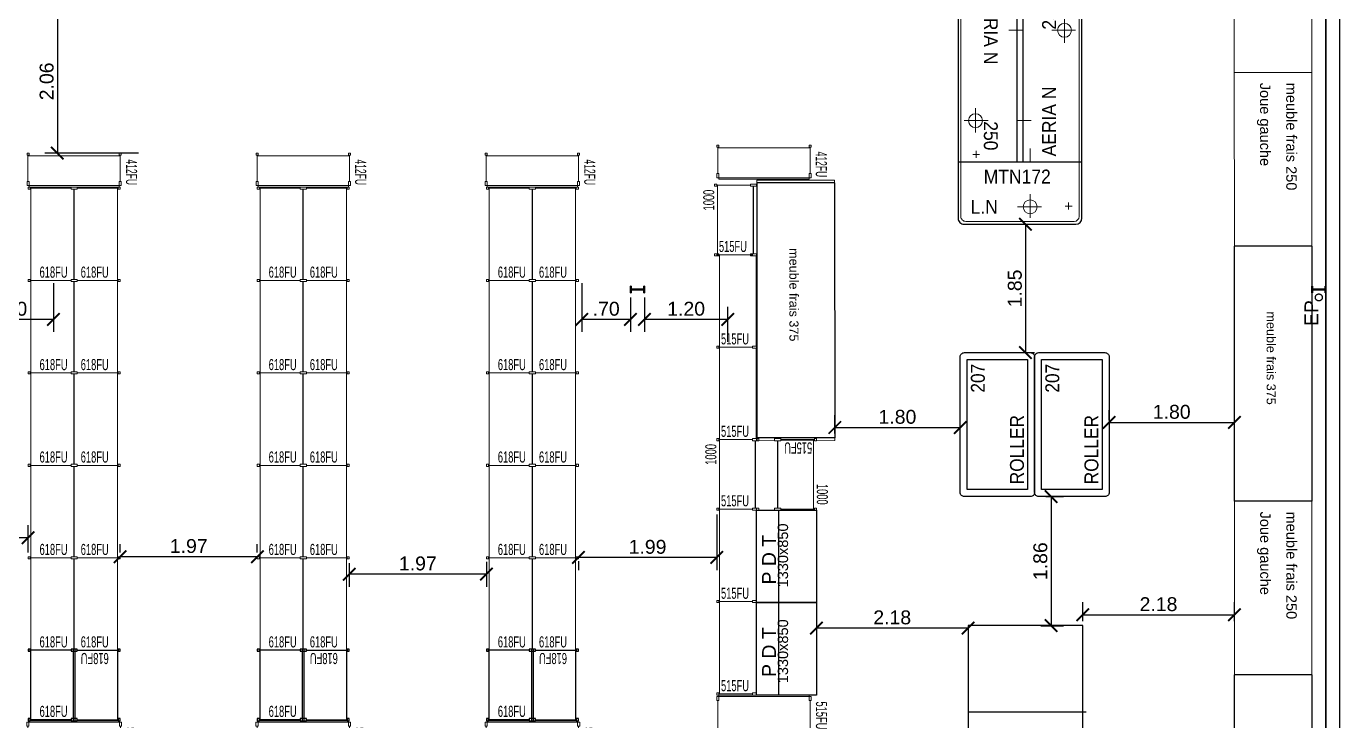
# Model space of a CAD drawing. Header units: millimetres. Extents: x 15590 to 15992, y 1055 to 1132.
# Drawn here: x 15713.04 to 15731.93, y 1082.17 to 1092.16 of the extents above; entities that cross this region are included whole.
import ezdxf
from ezdxf.enums import TextEntityAlignment as Align

# ---------------------------------------------------------------- set-up
doc = ezdxf.new("R2010")
doc.units = ezdxf.units.MM
doc.header["$MEASUREMENT"] = 0
doc.linetypes.add('Tirets', pattern=[0.004586, 0.002822, -0.001764])
doc.layers.get('0').update_dxf_attribs({"lineweight": 9})
for name, color, linetype in [('007-GONDOLES', 5, 'Continuous'), ('CAISSES', 7, 'Continuous'), ('DRAUF', 7, 'Continuous'), ('EP', 7, 'Continuous'), ('FAMILLES', 8, 'Continuous'), ('frais', 5, 'Continuous'), ('GOND', 6, 'Continuous'), ('Gondoles.VETTI', 7, 'Continuous'), ('murs exterieurs.P', 7, 'Continuous'), ('structure', 7, 'Continuous')]:
    doc.layers.add(name, color=color, linetype=linetype)
doc.layers.add('DM cloison', color=7, linetype='Continuous', lineweight=9)
doc.layers.add('FACADES_Stylo_No__88', color=7, linetype='Continuous', lineweight=9, true_color=0xfb03ff)
doc.styles.add('GENERATED_STYLE_2', font='')
doc.styles.get("Standard").update_dxf_attribs({"font": 'swiss.ttf', "height": 0.2})
doc.styles.add('STYLE_GENERE_1', font='arial.ttf')
doc.styles.get('GENERATED_STYLE_2').set_extended_font_data('Arial Occidental')
doc.dimstyles.get("Standard").update_dxf_attribs({"dimtxt": 0.2, "dimasz": 0.18, "dimexe": 0.18, "dimexo": 0.0625, "dimgap": 0.05, "dimtad": 1, "dimzin": 4, "dimdsep": 46, "dimtxsty": 'Standard', "dimblk": 'ARCHTICK', "dimcen": 0.09, "dimadec": 0, "dimazin": 0, "dimtfac": 1, "dimtofl": 0, "dimtmove": 0, "dimatfit": 3, "dimfxl": 1, "dimtolj": 1, "dimtzin": 0, "dimarcsym": 0})

# ---------------------------------------------------------------- blocks, each defined once
blk = doc.blocks.new('FRAIS250')
at = {"layer": 'frais', "linetype": 'ByBlock', "lineweight": -2}
for p, q in [((-0.558, 2.5), (-0.558, 0)), ((0.557, 2.5), (-0.558, 2.5)), ((0.557, 0), (0.557, 2.5)), ((-0.558, 0), (0.557, 0)), ((-0.558, 0), (0.557, 0))]:
    blk.add_line(p, q, dxfattribs=at)
at = {"layer": 'frais', "linetype": 'ByBlock', "lineweight": -2, "oblique": -180, "text_generation_flag": 6}
for s, p in [('Joue gauche', (-0.187, 2.351)), ('meuble frais 250', (0.189, 2.351))]:
    blk.add_text(s, height=0.15, rotation=90, dxfattribs=at).set_placement(p)
blk = doc.blocks.new('*U65')
at = {"color": 5, "linetype": 'ByBlock', "lineweight": -2}
for p, q in [((0.04, 1.115), (3.71, 1.115)), ((0.04, 1.115), (0.04, 0)), ((3.71, 1.115), (3.71, 0)), ((3.71, 0), (0.04, 0))]:
    blk.add_line(p, q, dxfattribs=at)
blk.add_text('meuble frais 375', height=0.13, dxfattribs=at).set_placement((0.98, 0.464))
blk = doc.blocks.new('JOUE FRAIS')
at = {"layer": 'frais', "linetype": 'ByBlock', "lineweight": -2}
for p, q in [((-0.558, 0.04), (0.557, 0.04)), ((-0.558, 0), (-0.558, 0.04)), ((0.557, 0), (-0.558, 0)), ((0.557, 0.04), (0.557, 0))]:
    blk.add_line(p, q, dxfattribs=at)
blk = doc.blocks.new('P515X133')
at = {"color": 6}
for points in [[(-0.533, 0.665), (-0.543, 0.665), (-0.543, 0.68), (-0.574, 0.68), (-0.574, 0.65), (-0.543, 0.65), (-0.543, 0.665), (-0.533, 0.665)], [(-0.06, 0.665), (-0.533, 0.665)], [(-0.533, -0.665), (-0.533, 0.665)], [(-0.533, -0.665), (-0.543, -0.665), (-0.543, -0.65), (-0.574, -0.65), (-0.574, -0.68), (-0.543, -0.68), (-0.543, -0.665), (-0.533, -0.665)], [(-0.06, -0.665), (-0.533, -0.665)]]:
    blk.add_lwpolyline(points, dxfattribs=at)
for points in [[(-0.06, 0.65), (0, 0.65), (0, 0.68), (-0.06, 0.68)], [(-0.06, -0.68), (0, -0.68), (0, -0.65), (-0.06, -0.65)]]:
    blk.add_lwpolyline(points, close=True, dxfattribs=at)
at = {"color": 7, "lineweight": 25}
blk.add_lwpolyline([(0, -0.65), (0, 0.65)], dxfattribs=at)
at = {"color": 151, "lineweight": 15, "width": 0.6}
blk.add_text('515FU', height=0.16, dxfattribs=at).set_placement((-0.11, -0.545), align=Align.MIDDLE_RIGHT)
blk = doc.blocks.new('_ArchTick')
at = {"color": 0, "linetype": 'ByBlock', "const_width": 0.15}
blk.add_lwpolyline([(-0.5, -0.5), (0.5, 0.5)], dxfattribs=at)
blk = doc.blocks.new('*D201')
at = {"color": 0, "lineweight": -2, "transparency": 16777216}
for p, q in [((15721.928, 1088.264), (15721.928, 1087.767)), ((15723.128, 1087.947), (15721.928, 1087.947)), ((15723.128, 1087.625), (15723.128, 1088.127))]:
    blk.add_line(p, q, dxfattribs=at)
at = {"layer": 'DEFPOINTS', "color": 0, "transparency": 16777216}
for p in [(15721.928, 1088.327), (15721.928, 1087.947), (15723.128, 1087.562)]:
    blk.add_point(p, dxfattribs=at)
at = {"color": 0, "lineweight": -2, "transparency": 16777216, "xscale": 0.18, "yscale": 0.18, "zscale": 0.18, "rotation": 180}
blk.add_blockref('_ArchTick', (15721.928, 1087.947), dxfattribs=at)
at = {"color": 0, "lineweight": -2, "transparency": 16777216, "xscale": 0.18, "yscale": 0.18, "zscale": 0.18}
blk.add_blockref('_ArchTick', (15723.128, 1087.947), dxfattribs=at)
at = {"color": 0, "transparency": 16777216, "insert": (15722.528, 1088.099), "char_height": 0.2, "attachment_point": 5}
blk.add_mtext('\\A1;1.20', dxfattribs=at)
blk = doc.blocks.new('*D202')
at = {"color": 0, "lineweight": -2, "transparency": 16777216}
for p, q in [((15721.028, 1088.47), (15721.028, 1087.767)), ((15721.728, 1088.264), (15721.728, 1087.767)), ((15721.728, 1087.947), (15721.028, 1087.947))]:
    blk.add_line(p, q, dxfattribs=at)
at = {"layer": 'DEFPOINTS', "color": 0, "transparency": 16777216}
for p in [(15721.028, 1088.532), (15721.728, 1088.327), (15721.028, 1087.947)]:
    blk.add_point(p, dxfattribs=at)
at = {"color": 0, "lineweight": -2, "transparency": 16777216, "xscale": 0.18, "yscale": 0.18, "zscale": 0.18, "rotation": 180}
blk.add_blockref('_ArchTick', (15721.028, 1087.947), dxfattribs=at)
at = {"color": 0, "lineweight": -2, "transparency": 16777216, "xscale": 0.18, "yscale": 0.18, "zscale": 0.18}
blk.add_blockref('_ArchTick', (15721.728, 1087.947), dxfattribs=at)
at = {"color": 0, "transparency": 16777216, "insert": (15721.378, 1088.099), "char_height": 0.2, "attachment_point": 5}
blk.add_mtext('\\A1;.70', dxfattribs=at)
blk = doc.blocks.new('*D203')
at = {"color": 0, "lineweight": -2, "transparency": 16777216}
for p, q in [((15713.429, 1088.47), (15713.429, 1087.767)), ((15712.129, 1088.264), (15712.129, 1087.767)), ((15713.429, 1087.947), (15712.129, 1087.947))]:
    blk.add_line(p, q, dxfattribs=at)
at = {"layer": 'DEFPOINTS', "color": 0, "transparency": 16777216}
for p in [(15713.429, 1088.532), (15712.129, 1088.327), (15712.129, 1087.947)]:
    blk.add_point(p, dxfattribs=at)
at = {"color": 0, "lineweight": -2, "transparency": 16777216, "xscale": 0.18, "yscale": 0.18, "zscale": 0.18, "rotation": 180}
blk.add_blockref('_ArchTick', (15712.129, 1087.947), dxfattribs=at)
at = {"color": 0, "lineweight": -2, "transparency": 16777216, "xscale": 0.18, "yscale": 0.18, "zscale": 0.18}
blk.add_blockref('_ArchTick', (15713.429, 1087.947), dxfattribs=at)
at = {"color": 0, "transparency": 16777216, "insert": (15712.779, 1088.099), "char_height": 0.2, "attachment_point": 5}
blk.add_mtext('\\A1;1.30', dxfattribs=at)
blk = doc.blocks.new('TG 515X133')
at = {"color": 6}
for p, q in [((-0.68, 0.02), (-0.68, 0.08)), ((-0.68, 0.08), (-0.65, 0.08)), ((-0.65, 0.02), (-0.68, 0.02)), ((-0.65, 0.08), (-0.65, 0.02)), ((-0.65, 0), (-0.65, 0.02)), ((-0.65, 0.02), (0.65, 0.02)), ((-0.65, 0), (0.65, 0)), ((0.68, 0.08), (0.65, 0.08)), ((0.65, 0.08), (0.65, 0.02)), ((0.65, 0.02), (0.68, 0.02)), ((0.65, 0.02), (0.65, 0)), ((0.68, 0.02), (0.68, 0.08))]:
    blk.add_line(p, q, dxfattribs=at)
for points in [[(-0.665, 0.5535), (-0.665, 0.5635), (-0.65, 0.5635), (-0.65, 0.5935), (-0.68, 0.5935), (-0.68, 0.5635), (-0.665, 0.5635), (-0.665, 0.5535)], [(0.665, 0.5535), (0.665, 0.5635), (0.68, 0.5635), (0.68, 0.5935), (0.65, 0.5935), (0.65, 0.5635), (0.665, 0.5635), (0.665, 0.5535)], [(-0.665, 0.08), (-0.665, 0.5535)], [(-0.665, 0.553), (0.665, 0.553)], [(0.665, 0.08), (0.665, 0.5535)]]:
    blk.add_lwpolyline(points, dxfattribs=at)
blk = doc.blocks.new('TG 515X133 1')
blk.add_blockref('TG 515X133', (0, 0))
at = {"color": 151, "lineweight": 15, "width": 0.6}
blk.add_text('515FU', height=0.16, rotation=90, dxfattribs=at).set_placement((-0.827, 0.495), align=Align.MIDDLE_RIGHT)
blk = doc.blocks.new('A$C25A4076D')
at = {"color": 82}
for p, q in [((0.32, 1.33), (0.32, 2.66)), ((0.32, 0), (0.32, 1.33))]:
    blk.add_line(p, q, dxfattribs=at)
for points in [[(0, 1.33), (0, 2.66), (0.86, 2.66), (0.86, 1.33)], [(0, 0), (0, 1.33), (0.86, 1.33), (0.86, 0)]]:
    blk.add_lwpolyline(points, close=True, dxfattribs=at)
at = {"color": 82, "char_height": 0.09, "width": 1.115, "attachment_point": 2, "rotation": 90}
for s, insert in [(' {\\H1.6667x;\\C7;1330x850\\H0.66666x;\\C82; }', (0.302, 1.991)), (' {\\H2.2222x;\\C256;P D T\\H0.5x;\\C82; }', (0.078, 1.93)), (' {\\H2.2222x;\\C256;P D T\\H0.5x;\\C82; }', (0.078, 0.6)), (' {\\H1.6667x;\\C7;1330x850\\H0.66666x;\\C82; }', (0.302, 0.612))]:
    blk.add_mtext(s, dxfattribs=dict(at, insert=insert))
blk = doc.blocks.new('aeria-MTN172')
at = {"layer": '007-GONDOLES', "lineweight": 30}
for p, q in [((80.4, 178), (0, 178)), ((0, 178), (0, 0)), ((89, 8.6), (89, 169.4)), ((0, 0), (80.4, 0))]:
    blk.add_line(p, q, dxfattribs=at)
at = {"layer": '007-GONDOLES', "lineweight": 5}
for p, q in [((78, 174), (0, 174)), ((58, 159), (68, 159)), ((63, 164), (63, 154)), ((85, 11), (85, 167)), ((64, 85.6), (64, 120)), ((-20, 103.8), (0, 103.8)), ((45.9, 103.8), (80.1, 103.8)), ((78, 4), (0, 4))]:
    blk.add_line(p, q, dxfattribs=at)
blk.add_circle((64, 103.8), 10, dxfattribs=at)
for centre, start, end in [((78, 167), 0, 90), ((78, 11), 270, 0)]:
    blk.add_arc(centre, 7, start, end, dxfattribs=at)
at = {"layer": '007-GONDOLES', "lineweight": 30}
for centre, start, end in [((80.4, 169.4), 0, 90), ((80.4, 8.6), 270, 0)]:
    blk.add_arc(centre, 8.6, start, end, dxfattribs=at)
at = {"layer": '007-GONDOLES', "lineweight": 5, "width": 0.9}
blk.add_text('MTN172', height=20, rotation=90, dxfattribs=at).set_placement((20.5, 85.1), align=Align.MIDDLE_CENTER)
blk.add_text('L.N', height=20, rotation=90, dxfattribs=at).set_placement((64, 18), align=Align.MIDDLE_LEFT)
blk = doc.blocks.new('aeria-N250')
at = {"layer": '007-GONDOLES', "lineweight": 5}
for p, q in [((190, 105), (190, 85)), ((0, 85), (0, 0)), ((0, 85), (0, 0)), ((250, 0), (250, 85)), ((250, 0), (250, 85)), ((190, 43.1), (190, 8.9)), ((171.9, 25), (207.3, 25)), ((233.5, 26), (243.5, 26)), ((238.5, 31), (238.5, 21)), ((0, 4), (250, 4))]:
    blk.add_line(p, q, dxfattribs=at)
at = {"layer": '007-GONDOLES', "lineweight": 30}
for p, q in [((250, 85), (0, 85)), ((0, 0), (250, 0))]:
    blk.add_line(p, q, dxfattribs=at)
at = {"layer": '007-GONDOLES', "lineweight": 5}
blk.add_circle((190, 25), 10, dxfattribs=at)
at = {"layer": '007-GONDOLES', "lineweight": 5, "width": 0.9}
blk.add_text('AERIA N', height=20, dxfattribs=at).set_placement((8.5, 47.1), align=Align.MIDDLE_LEFT)
blk.add_text('250', height=20, dxfattribs=at).set_placement((211.9, 47.1), align=Align.MIDDLE_CENTER)
blk = doc.blocks.new('A$C3D6040EA')
blk.add_lwpolyline([(0.06, 1.07), (2.01, 1.07, -0.414214), (2.07, 1.01), (2.07, 0.06, -0.414214), (2.01, 0), (0.06, 0, -0.414214), (0, 0.06), (0, 1.01, -0.414214)], format="xyb", close=True)
at = {"color": 5}
blk.add_lwpolyline([(0.1, 0.97), (1.97, 0.97), (1.97, 0.1), (0.1, 0.1)], close=True, dxfattribs=at)
at = {"color": 5, "width": 0.891}
for s, p in [('207', (1.702, 0.816)), ('ROLLER', (0.675, 0.254))]:
    blk.add_text(s, height=0.2, dxfattribs=at).set_placement(p, align=Align.MIDDLE_CENTER)
blk = doc.blocks.new('2P618X133')
at = {"color": 6}
for points in [[(-0.621, 1.345), (-0.631, 1.345), (-0.631, 1.36), (-0.662, 1.36), (-0.662, 1.33), (-0.631, 1.33), (-0.631, 1.345), (-0.621, 1.345)], [(-0.045, 1.345), (-0.621, 1.345)], [(-0.621, 0.015), (-0.621, 1.345)], [(0.045, 1.345), (0.621, 1.345)], [(0.621, 1.345), (0.631, 1.345), (0.631, 1.36), (0.662, 1.36), (0.662, 1.33), (0.631, 1.33), (0.631, 1.345), (0.621, 1.345)], [(0.621, 0.015), (0.621, 1.345)], [(-0.621, 0.015), (-0.631, 0.015), (-0.631, 0.03), (-0.662, 0.03), (-0.662, 0), (-0.631, 0), (-0.631, 0.015), (-0.621, 0.015)], [(-0.045, 0.015), (-0.621, 0.015)], [(0.045, 0.015), (0.621, 0.015)], [(0.621, 0.015), (0.631, 0.015), (0.631, 0.03), (0.662, 0.03), (0.662, 0), (0.631, 0), (0.631, 0.015), (0.621, 0.015)]]:
    blk.add_lwpolyline(points, dxfattribs=at)
for points in [[(-0.045, 1.33), (0.045, 1.33), (0.045, 1.36), (-0.045, 1.36)], [(-0.045, 0), (0.045, 0), (0.045, 0.03), (-0.045, 0.03)]]:
    blk.add_lwpolyline(points, close=True, dxfattribs=at)
at = {"color": 7, "lineweight": 25}
blk.add_lwpolyline([(0, 0.03), (0, 1.33)], dxfattribs=at)
blk.add_lwpolyline([(0, 0.03), (0, 1.33)], dxfattribs=at)
at = {"color": 151, "lineweight": 15, "width": 0.6}
for p in [(-0.095, 0.135), (0.497, 0.135)]:
    blk.add_text('618FU', height=0.16, dxfattribs=at).set_placement(p, align=Align.MIDDLE_RIGHT)
blk = doc.blocks.new('A$C72C830AC')
at = {"layer": 'GOND', "color": 7, "lineweight": 25}
blk.add_lwpolyline([(0, 1.03), (0, 0.03)], dxfattribs=at)
at = {"layer": 'GOND'}
for points in [[(0.06, 1.03), (0, 1.03), (0, 1), (0.06, 1)], [(0.06, 0.03), (0, 0.03), (0, 0), (0.06, 0)]]:
    blk.add_lwpolyline(points, close=True, dxfattribs=at)
for points in [[(0.06, 1.015), (0.636, 1.015)], [(0.636, 1.015), (0.646, 1.015), (0.646, 1), (0.676, 1), (0.676, 1.03), (0.646, 1.03), (0.646, 1.015), (0.636, 1.015)], [(0.636, 1.015), (0.636, 0.015)], [(0.06, 0.015), (0.636, 0.015)], [(0.636, 0.015), (0.646, 0.015), (0.646, 0), (0.676, 0), (0.676, 0.03), (0.646, 0.03), (0.646, 0.015), (0.636, 0.015)]]:
    blk.add_lwpolyline(points, dxfattribs=at)
at = {"color": 151, "lineweight": 15, "width": 0.6}
blk.add_text('618FU', height=0.16, rotation=180, dxfattribs=at).set_placement((0.11, 0.895), align=Align.MIDDLE_RIGHT)
blk = doc.blocks.new('*D220')
at = {"color": 0, "lineweight": -2, "transparency": 16777216}
for p, q in [((15714.577, 1092.402), (15713.304, 1092.402)), ((15713.484, 1092.402), (15713.484, 1090.341)), ((15714.653, 1090.341), (15713.304, 1090.341))]:
    blk.add_line(p, q, dxfattribs=at)
at = {"layer": 'DEFPOINTS', "color": 0, "transparency": 16777216}
for p in [(15714.639, 1092.402), (15713.484, 1090.341), (15714.716, 1090.341)]:
    blk.add_point(p, dxfattribs=at)
at = {"color": 0, "lineweight": -2, "transparency": 16777216, "xscale": 0.18, "yscale": 0.18, "zscale": 0.18}
for p, rotation in [((15713.484, 1092.402), 90), ((15713.484, 1090.341), 270)]:
    blk.add_blockref('_ArchTick', p, dxfattribs=dict(at, rotation=rotation))
at = {"color": 0, "transparency": 16777216, "insert": (15713.331, 1091.372), "char_height": 0.2, "attachment_point": 5, "rotation": 90}
blk.add_mtext('\\A1;2.06', dxfattribs=at)
blk = doc.blocks.new('*D221')
at = {"color": 0, "lineweight": -2, "transparency": 16777216}
for p, q in [((15727.702, 1085.397), (15727.956, 1085.397)), ((15727.776, 1085.397), (15727.776, 1083.54)), ((15727.628, 1083.54), (15727.956, 1083.54))]:
    blk.add_line(p, q, dxfattribs=at)
at = {"layer": 'DEFPOINTS', "color": 0, "transparency": 16777216}
for p in [(15727.64, 1085.397), (15727.566, 1083.54), (15727.776, 1083.54)]:
    blk.add_point(p, dxfattribs=at)
at = {"color": 0, "lineweight": -2, "transparency": 16777216, "xscale": 0.18, "yscale": 0.18, "zscale": 0.18}
for p, rotation in [((15727.776, 1085.397), 90), ((15727.776, 1083.54), 270)]:
    blk.add_blockref('_ArchTick', p, dxfattribs=dict(at, rotation=rotation))
at = {"color": 0, "transparency": 16777216, "insert": (15727.623, 1084.468), "char_height": 0.2, "attachment_point": 5, "rotation": 90}
blk.add_mtext('\\A1;1.86', dxfattribs=at)
blk = doc.blocks.new('*D222')
at = {"color": 0, "lineweight": -2, "transparency": 16777216}
for p, q in [((15727.392, 1089.317), (15727.588, 1089.317)), ((15727.408, 1089.317), (15727.408, 1087.468)), ((15727.537, 1087.468), (15727.228, 1087.468))]:
    blk.add_line(p, q, dxfattribs=at)
at = {"layer": 'DEFPOINTS', "color": 0, "transparency": 16777216}
for p in [(15727.329, 1089.317), (15727.408, 1087.468), (15727.6, 1087.468)]:
    blk.add_point(p, dxfattribs=at)
at = {"color": 0, "lineweight": -2, "transparency": 16777216, "xscale": 0.18, "yscale": 0.18, "zscale": 0.18}
for p, rotation in [((15727.408, 1089.317), 90), ((15727.408, 1087.468), 270)]:
    blk.add_blockref('_ArchTick', p, dxfattribs=dict(at, rotation=rotation))
at = {"color": 0, "transparency": 16777216, "insert": (15727.256, 1088.392), "char_height": 0.2, "attachment_point": 5, "rotation": 90}
blk.add_mtext('\\A1;1.85', dxfattribs=at)
blk = doc.blocks.new('TG412')
at = {"layer": 'FACADES_Stylo_No__88', "linetype": 'Continuous'}
for p, q in [((-0.02, 0.678), (-0.08, 0.678)), ((-0.08, 0.649), (-0.08, 0.678)), ((-0.08, 0.649), (-0.02, 0.649)), ((-0.02, 0.649), (-0.02, 0.678)), ((0, 0.649), (-0.02, 0.649)), ((-0.02, 0.649), (-0.02, -0.649)), ((0, 0.649), (0, -0.649)), ((-0.08, -0.678), (-0.08, -0.649)), ((-0.08, -0.649), (-0.02, -0.649)), ((-0.02, -0.678), (-0.08, -0.678)), ((-0.02, -0.649), (-0.02, -0.678)), ((-0.02, -0.649), (0, -0.649))]:
    blk.add_line(p, q, dxfattribs=at)
at = {"layer": 'FACADES_Stylo_No__88', "linetype": 'Continuous', "flags": 128}
for points in [[(-0.45, 0.664), (-0.459, 0.664), (-0.459, 0.649), (-0.489, 0.649), (-0.489, 0.678), (-0.459, 0.678), (-0.459, 0.664)], [(-0.45, -0.664), (-0.459, -0.664), (-0.459, -0.678), (-0.489, -0.678), (-0.489, -0.649), (-0.459, -0.649), (-0.459, -0.664)]]:
    blk.add_lwpolyline(points, close=True, dxfattribs=at)
for points in [[(-0.08, 0.664), (-0.45, 0.664)], [(-0.449, 0.664), (-0.449, -0.664)], [(-0.08, -0.664), (-0.45, -0.664)]]:
    blk.add_lwpolyline(points, dxfattribs=at)
at = {"color": 151, "linetype": 'Continuous', "insert": (-0.028, 0.824), "char_height": 0.15965, "attachment_point": 6, "style": 'STYLE_GENERE_1'}
blk.add_mtext('\\A1;{\\W0.550000x;\\fArial|b0|i0|c0|p34;412FU}', dxfattribs=at)
blk = doc.blocks.new('A$C366C29EA')
at = {"color": 3}
for p, q in [((-0.05, 0), (-0.05, 1.7)), ((1.2, 0.05), (1.2, 1.7)), ((-0.05, 0.05), (1.2, 0.05))]:
    blk.add_line(p, q, dxfattribs=at)
at = {"layer": 'DRAUF', "color": 3}
blk.add_line((1.2, 1.7), (-0.05, 1.7), dxfattribs=at)
blk = doc.blocks.new('*D229')
at = {"color": 0, "lineweight": -2, "transparency": 16777216}
for p, q in [((15726.582, 1083.505), (15724.402, 1083.505)), ((15724.402, 1083.481), (15724.402, 1083.325)), ((15726.582, 1083.481), (15726.582, 1083.325))]:
    blk.add_line(p, q, dxfattribs=at)
at = {"layer": 'DEFPOINTS', "color": 0, "transparency": 16777216}
for p in [(15724.402, 1083.544), (15724.402, 1083.505), (15726.582, 1083.544)]:
    blk.add_point(p, dxfattribs=at)
at = {"color": 0, "lineweight": -2, "transparency": 16777216, "xscale": 0.18, "yscale": 0.18, "zscale": 0.18, "rotation": 180}
blk.add_blockref('_ArchTick', (15724.402, 1083.505), dxfattribs=at)
at = {"color": 0, "lineweight": -2, "transparency": 16777216, "xscale": 0.18, "yscale": 0.18, "zscale": 0.18}
blk.add_blockref('_ArchTick', (15726.582, 1083.505), dxfattribs=at)
at = {"color": 0, "transparency": 16777216, "insert": (15725.492, 1083.658), "char_height": 0.2, "attachment_point": 5}
blk.add_mtext('\\A1;2.18', dxfattribs=at)
blk = doc.blocks.new('*D230')
at = {"color": 0, "lineweight": -2, "transparency": 16777216}
for p, q in [((15728.232, 1083.606), (15728.232, 1083.876)), ((15730.413, 1083.606), (15730.413, 1083.876)), ((15728.232, 1083.696), (15730.413, 1083.696))]:
    blk.add_line(p, q, dxfattribs=at)
at = {"layer": 'DEFPOINTS', "color": 0, "transparency": 16777216}
for p in [(15730.413, 1083.696), (15728.232, 1083.544), (15730.413, 1083.544)]:
    blk.add_point(p, dxfattribs=at)
at = {"color": 0, "lineweight": -2, "transparency": 16777216, "xscale": 0.18, "yscale": 0.18, "zscale": 0.18, "rotation": 180}
blk.add_blockref('_ArchTick', (15728.232, 1083.696), dxfattribs=at)
at = {"color": 0, "lineweight": -2, "transparency": 16777216, "xscale": 0.18, "yscale": 0.18, "zscale": 0.18}
blk.add_blockref('_ArchTick', (15730.413, 1083.696), dxfattribs=at)
at = {"color": 0, "transparency": 16777216, "insert": (15729.322, 1083.848), "char_height": 0.2, "attachment_point": 5}
blk.add_mtext('\\A1;2.18', dxfattribs=at)
blk = doc.blocks.new('*D231')
at = {"color": 0, "lineweight": -2, "transparency": 16777216}
for p, q in [((15722.968, 1085.14), (15722.968, 1084.341)), ((15722.968, 1084.521), (15720.979, 1084.521)), ((15720.979, 1084.469), (15720.979, 1084.341))]:
    blk.add_line(p, q, dxfattribs=at)
at = {"layer": 'DEFPOINTS', "color": 0, "transparency": 16777216}
for p in [(15722.968, 1085.202), (15720.979, 1084.532), (15720.979, 1084.521)]:
    blk.add_point(p, dxfattribs=at)
at = {"color": 0, "lineweight": -2, "transparency": 16777216, "xscale": 0.18, "yscale": 0.18, "zscale": 0.18, "rotation": 180}
blk.add_blockref('_ArchTick', (15720.979, 1084.521), dxfattribs=at)
at = {"color": 0, "lineweight": -2, "transparency": 16777216, "xscale": 0.18, "yscale": 0.18, "zscale": 0.18}
blk.add_blockref('_ArchTick', (15722.968, 1084.521), dxfattribs=at)
at = {"color": 0, "transparency": 16777216, "insert": (15721.973, 1084.673), "char_height": 0.2, "attachment_point": 5}
blk.add_mtext('\\A1;1.99', dxfattribs=at)
blk = doc.blocks.new('*D232')
at = {"color": 0, "lineweight": -2, "transparency": 16777216}
for p, q in [((15717.683, 1084.439), (15717.683, 1084.101)), ((15719.656, 1084.458), (15719.656, 1084.101)), ((15719.656, 1084.281), (15717.683, 1084.281))]:
    blk.add_line(p, q, dxfattribs=at)
at = {"layer": 'DEFPOINTS', "color": 0, "transparency": 16777216}
for p in [(15717.683, 1084.502), (15719.656, 1084.521), (15717.683, 1084.281)]:
    blk.add_point(p, dxfattribs=at)
at = {"color": 0, "lineweight": -2, "transparency": 16777216, "xscale": 0.18, "yscale": 0.18, "zscale": 0.18, "rotation": 180}
blk.add_blockref('_ArchTick', (15717.683, 1084.281), dxfattribs=at)
at = {"color": 0, "lineweight": -2, "transparency": 16777216, "xscale": 0.18, "yscale": 0.18, "zscale": 0.18}
blk.add_blockref('_ArchTick', (15719.656, 1084.281), dxfattribs=at)
at = {"color": 0, "transparency": 16777216, "insert": (15718.669, 1084.434), "char_height": 0.2, "attachment_point": 5}
blk.add_mtext('\\A1;1.97', dxfattribs=at)
blk = doc.blocks.new('*D233')
at = {"color": 0, "lineweight": -2, "transparency": 16777216}
for p, q in [((15714.387, 1084.594), (15714.387, 1084.712)), ((15716.36, 1084.594), (15716.36, 1084.712)), ((15716.36, 1084.532), (15714.387, 1084.532))]:
    blk.add_line(p, q, dxfattribs=at)
at = {"layer": 'DEFPOINTS', "color": 0, "transparency": 16777216}
for p in [(15714.387, 1084.532), (15714.387, 1084.532), (15716.36, 1084.532)]:
    blk.add_point(p, dxfattribs=at)
at = {"color": 0, "lineweight": -2, "transparency": 16777216, "xscale": 0.18, "yscale": 0.18, "zscale": 0.18, "rotation": 180}
blk.add_blockref('_ArchTick', (15714.387, 1084.532), dxfattribs=at)
at = {"color": 0, "lineweight": -2, "transparency": 16777216, "xscale": 0.18, "yscale": 0.18, "zscale": 0.18}
blk.add_blockref('_ArchTick', (15716.36, 1084.532), dxfattribs=at)
at = {"color": 0, "transparency": 16777216, "insert": (15715.374, 1084.685), "char_height": 0.2, "attachment_point": 5}
blk.add_mtext('\\A1;1.97', dxfattribs=at)
blk = doc.blocks.new('*D234')
at = {"color": 0, "lineweight": -2, "transparency": 16777216}
for p, q in [((15711.094, 1084.594), (15711.094, 1084.985)), ((15713.064, 1084.594), (15713.064, 1084.985)), ((15713.064, 1084.805), (15711.094, 1084.805))]:
    blk.add_line(p, q, dxfattribs=at)
at = {"layer": 'DEFPOINTS', "color": 0, "transparency": 16777216}
for p in [(15711.094, 1084.805), (15711.094, 1084.532), (15713.064, 1084.532)]:
    blk.add_point(p, dxfattribs=at)
at = {"color": 0, "lineweight": -2, "transparency": 16777216, "xscale": 0.18, "yscale": 0.18, "zscale": 0.18, "rotation": 180}
blk.add_blockref('_ArchTick', (15711.094, 1084.805), dxfattribs=at)
at = {"color": 0, "lineweight": -2, "transparency": 16777216, "xscale": 0.18, "yscale": 0.18, "zscale": 0.18}
blk.add_blockref('_ArchTick', (15713.064, 1084.805), dxfattribs=at)
at = {"color": 0, "transparency": 16777216, "insert": (15712.079, 1084.958), "char_height": 0.2, "attachment_point": 5}
blk.add_mtext('\\A1;1.97', dxfattribs=at)
blk = doc.blocks.new('*D237')
at = {"color": 0, "lineweight": -2, "transparency": 16777216}
for p, q in [((15724.666, 1086.305), (15724.666, 1086.571)), ((15726.469, 1086.305), (15726.469, 1086.571)), ((15724.666, 1086.391), (15726.469, 1086.391))]:
    blk.add_line(p, q, dxfattribs=at)
at = {"layer": 'DEFPOINTS', "color": 0, "transparency": 16777216}
for p in [(15724.666, 1086.243), (15726.469, 1086.391), (15726.469, 1086.243)]:
    blk.add_point(p, dxfattribs=at)
at = {"color": 0, "lineweight": -2, "transparency": 16777216, "xscale": 0.18, "yscale": 0.18, "zscale": 0.18, "rotation": 180}
blk.add_blockref('_ArchTick', (15724.666, 1086.391), dxfattribs=at)
at = {"color": 0, "lineweight": -2, "transparency": 16777216, "xscale": 0.18, "yscale": 0.18, "zscale": 0.18}
blk.add_blockref('_ArchTick', (15726.469, 1086.391), dxfattribs=at)
at = {"color": 0, "transparency": 16777216, "insert": (15725.567, 1086.544), "char_height": 0.2, "attachment_point": 5}
blk.add_mtext('\\A1;1.80', dxfattribs=at)
blk = doc.blocks.new('*D238')
at = {"color": 0, "lineweight": -2, "transparency": 16777216}
for p, q in [((15728.611, 1086.495), (15728.611, 1086.643)), ((15730.413, 1086.495), (15730.413, 1086.643)), ((15728.611, 1086.463), (15730.413, 1086.463))]:
    blk.add_line(p, q, dxfattribs=at)
at = {"layer": 'DEFPOINTS', "color": 0, "transparency": 16777216}
for p in [(15728.611, 1086.432), (15730.413, 1086.463), (15730.413, 1086.432)]:
    blk.add_point(p, dxfattribs=at)
at = {"color": 0, "lineweight": -2, "transparency": 16777216, "xscale": 0.18, "yscale": 0.18, "zscale": 0.18, "rotation": 180}
blk.add_blockref('_ArchTick', (15728.611, 1086.463), dxfattribs=at)
at = {"color": 0, "lineweight": -2, "transparency": 16777216, "xscale": 0.18, "yscale": 0.18, "zscale": 0.18}
blk.add_blockref('_ArchTick', (15730.413, 1086.463), dxfattribs=at)
at = {"color": 0, "transparency": 16777216, "insert": (15729.512, 1086.616), "char_height": 0.2, "attachment_point": 5}
blk.add_mtext('\\A1;1.80', dxfattribs=at)

msp = doc.modelspace()

# ---------------------------------------------------------------- linework, layer by layer
at = {"color": 6}
for points in [[(15722.978, 1089.877), (15722.968, 1089.877), (15722.968, 1089.892), (15722.938, 1089.892), (15722.938, 1089.862), (15722.968, 1089.862), (15722.968, 1089.877), (15722.978, 1089.877)], [(15723.452, 1089.877), (15722.978, 1089.877)], [(15722.979, 1088.877), (15722.979, 1089.877)], [(15722.978, 1088.877), (15722.968, 1088.877), (15722.968, 1088.892), (15722.938, 1088.892), (15722.938, 1088.862), (15722.968, 1088.862), (15722.968, 1088.877), (15722.978, 1088.877)], [(15723.452, 1088.877), (15722.978, 1088.877)], [(15723.008, 1086.217), (15722.998, 1086.217), (15722.998, 1086.232), (15722.968, 1086.232), (15722.968, 1086.202), (15722.998, 1086.202), (15722.998, 1086.217), (15723.008, 1086.217)], [(15723.482, 1086.217), (15723.008, 1086.217)], [(15723.009, 1085.217), (15723.009, 1086.217)], [(15723.888, 1086.217), (15724.362, 1086.217)], [(15724.361, 1086.217), (15724.361, 1085.217)], [(15724.362, 1086.217), (15724.372, 1086.217), (15724.372, 1086.202), (15724.402, 1086.202), (15724.402, 1086.232), (15724.372, 1086.232), (15724.372, 1086.217), (15724.362, 1086.217)], [(15723.008, 1085.217), (15722.998, 1085.217), (15722.998, 1085.232), (15722.968, 1085.232), (15722.968, 1085.202), (15722.998, 1085.202), (15722.998, 1085.217), (15723.008, 1085.217)], [(15723.482, 1085.217), (15723.008, 1085.217)], [(15723.888, 1085.217), (15724.362, 1085.217)], [(15724.362, 1085.217), (15724.372, 1085.217), (15724.372, 1085.202), (15724.402, 1085.202), (15724.402, 1085.232), (15724.372, 1085.232), (15724.372, 1085.217), (15724.362, 1085.217)]]:
    msp.add_lwpolyline(points, dxfattribs=at)
for points in [[(15723.452, 1089.862), (15723.542, 1089.862), (15723.542, 1089.892), (15723.452, 1089.892)], [(15723.452, 1088.862), (15723.542, 1088.862), (15723.542, 1088.892), (15723.452, 1088.892)], [(15723.482, 1086.202), (15723.572, 1086.202), (15723.572, 1086.232), (15723.482, 1086.232)], [(15723.888, 1086.232), (15723.798, 1086.232), (15723.798, 1086.202), (15723.888, 1086.202)], [(15723.482, 1085.202), (15723.572, 1085.202), (15723.572, 1085.232), (15723.482, 1085.232)], [(15723.888, 1085.232), (15723.798, 1085.232), (15723.798, 1085.202), (15723.888, 1085.202)]]:
    msp.add_lwpolyline(points, close=True, dxfattribs=at)
at = {"color": 6, "lineweight": 25}
for points in [[(15723.497, 1088.892), (15723.497, 1089.862)], [(15723.497, 1088.892), (15723.497, 1089.862)], [(15723.527, 1085.232), (15723.527, 1086.202)], [(15723.527, 1085.232), (15723.527, 1086.202)], [(15723.843, 1086.202), (15723.843, 1085.232)], [(15723.843, 1086.202), (15723.843, 1085.232)]]:
    msp.add_lwpolyline(points, dxfattribs=at)
at = {"layer": 'EP', "linetype": 'Tirets', "ltscale": 1000}
msp.add_circle((15731.628, 1088.263), 0.05, dxfattribs=at)
at = {"layer": 'Gondoles.VETTI', "linetype": 'Continuous', "ltscale": 1000}
for p, q in [((15731.728, 1103.3), (15731.728, 1076.7)), ((15731.728, 1076.7), (15731.728, 1103.3))]:
    msp.add_line(p, q, dxfattribs=at)
at = {"layer": 'murs exterieurs.P', "linetype": 'Continuous', "ltscale": 1000, "flags": 128}
for points in [[(15731.728, 1096.308), (15731.728, 1070.51)], [(15731.928, 1070.51), (15731.928, 1096.308)]]:
    msp.add_lwpolyline(points, dxfattribs=at)
at = {"layer": 'structure', "color": 160, "linetype": 'Continuous', "lineweight": 35, "ltscale": 1000}
for p, q in [((15721.737, 1088.427), (15721.728, 1088.427)), ((15721.728, 1088.427), (15721.728, 1088.327)), ((15721.728, 1088.327), (15721.737, 1088.327)), ((15721.737, 1088.385), (15721.737, 1088.427)), ((15721.737, 1088.327), (15721.737, 1088.368)), ((15721.914, 1088.38), (15721.743, 1088.38)), ((15721.743, 1088.374), (15721.914, 1088.374)), ((15721.928, 1088.427), (15721.92, 1088.427)), ((15721.92, 1088.427), (15721.92, 1088.385)), ((15721.92, 1088.368), (15721.92, 1088.327)), ((15721.92, 1088.327), (15721.928, 1088.327)), ((15721.928, 1088.327), (15721.928, 1088.427)), ((15731.537, 1088.427), (15731.528, 1088.427)), ((15731.528, 1088.427), (15731.528, 1088.327)), ((15731.528, 1088.327), (15731.537, 1088.327)), ((15731.537, 1088.385), (15731.537, 1088.427)), ((15731.537, 1088.327), (15731.537, 1088.368)), ((15731.714, 1088.38), (15731.542, 1088.38)), ((15731.542, 1088.374), (15731.714, 1088.374)), ((15731.728, 1088.427), (15731.72, 1088.427)), ((15731.72, 1088.427), (15731.72, 1088.385)), ((15731.72, 1088.368), (15731.72, 1088.327)), ((15731.72, 1088.327), (15731.728, 1088.327)), ((15731.728, 1088.327), (15731.728, 1088.427))]:
    msp.add_line(p, q, dxfattribs=at)
for centre, start, end in [((15721.743, 1088.385), 180, 270), ((15721.743, 1088.368), 90, 180), ((15721.914, 1088.385), 270, 0), ((15721.914, 1088.368), 0, 90), ((15731.542, 1088.385), 180, 270), ((15731.542, 1088.368), 90, 180), ((15731.714, 1088.385), 270, 0), ((15731.714, 1088.368), 0, 90)]:
    msp.add_arc(centre, 0.0056, start, end, dxfattribs=at)

# ---------------------------------------------------------------- block references
for name, p, rotation in [('TG412', (15723.647, 1089.965), 270), ('TG412', (15713.726, 1089.852), 270), ('TG412', (15717.021, 1089.852), 270), ('TG412', (15720.317, 1089.852), 270), ('TG 515X133 1', (15723.648, 1082.542), 180), ('TG 515X133 1', (15713.726, 1082.172), 180), ('TG 515X133 1', (15717.021, 1082.172), 180), ('TG 515X133 1', (15720.317, 1082.172), 180)]:
    msp.add_blockref(name, p, dxfattribs=dict(rotation=rotation))
for name, p in [('2P618X133', (15713.726, 1088.492)), ('2P618X133', (15717.021, 1088.492)), ('2P618X133', (15720.317, 1088.492)), ('P515X133', (15723.542, 1088.212)), ('2P618X133', (15713.726, 1087.162)), ('2P618X133', (15717.021, 1087.162)), ('2P618X133', (15720.317, 1087.162)), ('P515X133', (15723.542, 1086.882)), ('2P618X133', (15713.726, 1085.832)), ('2P618X133', (15717.021, 1085.832)), ('2P618X133', (15720.317, 1085.832)), ('2P618X133', (15713.726, 1084.502)), ('2P618X133', (15717.021, 1084.502)), ('2P618X133', (15720.317, 1084.502)), ('P515X133', (15723.542, 1084.552)), ('2P618X133', (15713.726, 1083.172)), ('2P618X133', (15717.021, 1083.172)), ('2P618X133', (15720.317, 1083.172)), ('P515X133', (15723.542, 1083.222))]:
    msp.add_blockref(name, p)
at = {"layer": 'CAISSES'}
msp.add_blockref('A$C25A4076D', (15723.542, 1082.542), dxfattribs=at)
at = {"layer": 'DM cloison'}
for p in [(15730.969, 1091.501), (15730.971, 1082.831)]:
    msp.add_blockref('FRAIS250', p, dxfattribs=at)
for name, p, rotation in [('FRAIS250', (15730.971, 1089.001), 0.04487595289141397), ('JOUE FRAIS', (15724.105, 1089.912), 0.04462098660886425), ('JOUE FRAIS', (15724.108, 1086.202), 0.04462098660886425)]:
    msp.add_blockref(name, p, dxfattribs=dict(at, rotation=rotation))
at = {"layer": 'DRAUF', "color": 3, "rotation": 90}
for p in [(15728.282, 1082.344), (15728.282, 1081.094)]:
    msp.add_blockref('A$C366C29EA', p, dxfattribs=at)
at = {"layer": 'FAMILLES', "color": 5, "rotation": 180}
for p in [(15713.741, 1083.202), (15717.036, 1083.202), (15720.332, 1083.202)]:
    msp.add_blockref('A$C72C830AC', p, dxfattribs=at)
at = {"layer": 'FAMILLES', "color": 5}
for p in [(15713.711, 1082.172), (15717.006, 1082.172), (15720.302, 1082.172)]:
    msp.add_blockref('A$C72C830AC', p, dxfattribs=at)
at = {"layer": 'frais'}
for name, p, xscale, yscale, zscale, rotation in [('aeria-N250', (15726.439, 1092.707), 0.01, 0.01, 0.01, 270), ('aeria-N250', (15728.219, 1090.207), 0.01, 0.01, 0.01, 89.99999999999997), ('aeria-MTN172', (15726.439, 1090.207), 0.01, 0.01, 0.01, 270), ('A$C3D6040EA', (15727.54, 1085.397), 1.0007599999999, 1.0007599999999, 1.0007599999999, 90), ('A$C3D6040EA', (15728.611, 1085.397), 1.0007599999999, 1.0007599999999, 1.0007599999999, 90)]:
    msp.add_blockref(name, p, dxfattribs=dict(at, xscale=xscale, yscale=yscale, zscale=zscale, rotation=rotation))
for p, rotation in [((15723.548, 1089.952), 270.0440373994606), ((15730.413, 1089.041), 269.9999999999999), ((15730.413, 1082.871), 269.9999999999999)]:
    msp.add_blockref('*U65', p, dxfattribs=dict(at, rotation=rotation))

# ---------------------------------------------------------------- texts
at = {"color": 151, "lineweight": 15, "width": 0.6}
for s, rotation, p in [('1000', 90, (15722.853, 1089.813)), ('1000', 90, (15722.883, 1086.153)), ('515FU', 180, (15723.938, 1086.097)), ('1000', 270, (15724.487, 1085.281))]:
    msp.add_text(s, height=0.16, rotation=rotation, dxfattribs=at).set_placement(p, align=Align.MIDDLE_RIGHT)
for p in [(15723.402, 1088.997), (15723.432, 1085.337)]:
    msp.add_text('515FU', height=0.16, dxfattribs=at).set_placement(p, align=Align.MIDDLE_RIGHT)
at = {"layer": 'EP', "linetype": 'Continuous', "insert": (15731.521, 1088.038), "char_height": 0.2, "attachment_point": 5, "rotation": 90, "style": 'GENERATED_STYLE_2'}
msp.add_mtext('{EP}', dxfattribs=at)

# ---------------------------------------------------------------- dimensions: what is measured, and where the dimension line sits
for base, p1, p2, picture, middle in [((15713.484, 1090.341), (15714.639, 1092.402), (15714.716, 1090.341), '*D220', (15713.331, 1091.372)), ((15727.408, 1087.468), (15727.329, 1089.317), (15727.6, 1087.468), '*D222', (15727.256, 1088.392)), ((15727.776, 1083.54), (15727.64, 1085.397), (15727.566, 1083.54), '*D221', (15727.623, 1084.468))]:
    dim = msp.add_linear_dim(base=base, p1=p1, p2=p2, angle=90, dimstyle='Standard')
    dim.commit()
    dim.dimension.update_dxf_attribs({"geometry": picture, "text_midpoint": middle})
for base, p1, p2, picture, middle in [((15712.129, 1087.947), (15713.429, 1088.532), (15712.129, 1088.327), '*D203', (15712.779, 1088.099)), ((15721.028, 1087.947), (15721.728, 1088.327), (15721.028, 1088.532), '*D202', (15721.378, 1088.099)), ((15721.928, 1087.947), (15723.128, 1087.562), (15721.928, 1088.327), '*D201', (15722.528, 1088.099)), ((15726.469, 1086.391), (15724.666, 1086.243), (15726.469, 1086.243), '*D237', (15725.567, 1086.544)), ((15730.413, 1086.463), (15728.611, 1086.432), (15730.413, 1086.432), '*D238', (15729.512, 1086.616)), ((15720.979, 1084.521), (15722.968, 1085.202), (15720.979, 1084.532), '*D231', (15721.973, 1084.673)), ((15711.094, 1084.805), (15713.064, 1084.532), (15711.094, 1084.532), '*D234', (15712.079, 1084.958)), ((15714.387, 1084.532), (15716.36, 1084.532), (15714.387, 1084.532), '*D233', (15715.374, 1084.685)), ((15717.683, 1084.281), (15719.656, 1084.521), (15717.683, 1084.502), '*D232', (15718.669, 1084.434)), ((15730.413, 1083.696), (15728.232, 1083.544), (15730.413, 1083.544), '*D230', (15729.322, 1083.848)), ((15724.402, 1083.505), (15726.582, 1083.544), (15724.402, 1083.544), '*D229', (15725.492, 1083.658))]:
    dim = msp.add_linear_dim(base=base, p1=p1, p2=p2, dimstyle='Standard')
    dim.commit()
    dim.dimension.update_dxf_attribs({"geometry": picture, "text_midpoint": middle})

doc.saveas('drawing.dxf')
